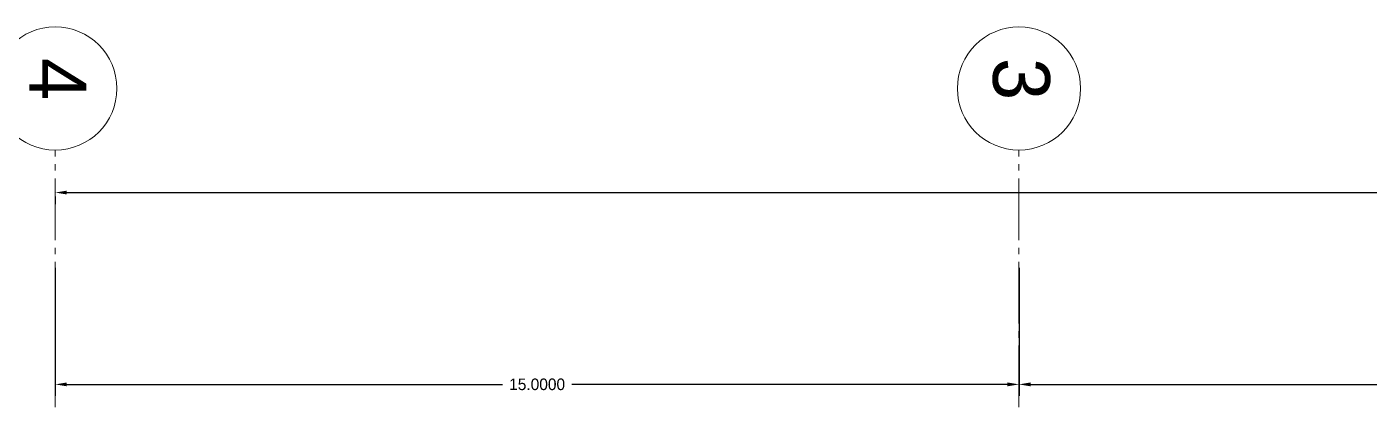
# Model space of a CAD drawing. Header units: metres. Extents: x 78 to 178, y -74 to 157.
# Drawn here: x 102.12 to 123.01, y 42.33 to 48.25 of the extents above; entities that cross this region are included whole.
import ezdxf

# ---------------------------------------------------------------- set-up
doc = ezdxf.new("R2010")
doc.units = ezdxf.units.M
doc.linetypes.add('ACAD_ISO04W100', pattern=[30, 24, -3, 0, -3])
doc.layers.add('Acotación', color=250, linetype='Continuous', lineweight=9)
doc.dimstyles.get("Standard").update_dxf_attribs({"dimtxt": 0.18, "dimasz": 0.18, "dimexe": 0.18, "dimexo": 0.0625, "dimgap": 0.09, "dimtad": 0, "dimtih": 1, "dimtoh": 1, "dimdec": 4, "dimzin": 0, "dimdsep": 46, "dimtxsty": 'Standard', "dimcen": 0.09, "dimadec": 0, "dimazin": 0, "dimtfac": 1, "dimtdec": 4, "dimtofl": 0, "dimtmove": 0, "dimatfit": 3, "dimfxl": 1, "dimtolj": 1, "dimtzin": 0, "dimarcsym": 0})

# ---------------------------------------------------------------- blocks, each defined once
blk = doc.blocks.new('*D150')
at = {"layer": 'Acotación', "color": 0, "lineweight": -2, "transparency": 16777216}
for p, q in [((117.558, 44.503), (117.558, 42.508)), ((132.558, 44.503), (132.558, 42.508)), ((117.738, 42.688), (124.518, 42.688)), ((132.378, 42.688), (125.598, 42.688))]:
    blk.add_line(p, q, dxfattribs=at)
at = {"layer": 'Acotación', "color": 0, "transparency": 16777216}
for points in [[(117.738, 42.718), (117.738, 42.658), (117.558, 42.688)], [(132.378, 42.718), (132.378, 42.658), (132.558, 42.688)]]:
    blk.add_solid(points, dxfattribs=at)
at = {"layer": 'Defpoints', "color": 0, "transparency": 16777216}
for p in [(117.558, 44.566), (132.558, 44.566), (117.558, 42.688)]:
    blk.add_point(p, dxfattribs=at)
at = {"layer": 'Acotación', "color": 0, "transparency": 16777216, "insert": (125.058, 42.688), "char_height": 0.18, "attachment_point": 5}
blk.add_mtext('\\A1;15.0000', dxfattribs=at)
blk = doc.blocks.new('*D151')
at = {"layer": 'Acotación', "color": 0, "lineweight": -2, "transparency": 16777216}
for p, q in [((102.558, 44.503), (102.558, 42.508)), ((117.558, 44.503), (117.558, 42.508)), ((102.738, 42.688), (109.518, 42.688)), ((117.378, 42.688), (110.598, 42.688))]:
    blk.add_line(p, q, dxfattribs=at)
at = {"layer": 'Acotación', "color": 0, "transparency": 16777216}
for points in [[(102.738, 42.718), (102.738, 42.658), (102.558, 42.688)], [(117.378, 42.718), (117.378, 42.658), (117.558, 42.688)]]:
    blk.add_solid(points, dxfattribs=at)
at = {"layer": 'Defpoints', "color": 0, "transparency": 16777216}
for p in [(102.558, 44.566), (117.558, 44.566), (102.558, 42.688)]:
    blk.add_point(p, dxfattribs=at)
at = {"layer": 'Acotación', "color": 0, "transparency": 16777216, "insert": (110.058, 42.688), "char_height": 0.18, "attachment_point": 5}
blk.add_mtext('\\A1;15.0000', dxfattribs=at)
blk = doc.blocks.new('*D152')
at = {"layer": 'Acotación', "color": 0, "lineweight": -2, "transparency": 16777216}
for p, q in [((102.558, 45.61), (102.558, 45.493)), ((102.738, 45.673), (124.488, 45.673)), ((147.378, 45.673), (125.628, 45.673)), ((147.558, 45.61), (147.558, 45.493))]:
    blk.add_line(p, q, dxfattribs=at)
at = {"layer": 'Acotación', "color": 0, "transparency": 16777216}
for points in [[(102.738, 45.703), (102.738, 45.643), (102.558, 45.673)], [(147.378, 45.703), (147.378, 45.643), (147.558, 45.673)]]:
    blk.add_solid(points, dxfattribs=at)
at = {"layer": 'Defpoints', "color": 0, "transparency": 16777216}
for p in [(102.558, 45.673), (102.558, 45.673), (147.558, 45.673)]:
    blk.add_point(p, dxfattribs=at)
at = {"layer": 'Acotación', "color": 0, "transparency": 16777216, "insert": (125.058, 45.673), "char_height": 0.18, "attachment_point": 5}
blk.add_mtext('\\A1;45.0000', dxfattribs=at)

msp = doc.modelspace()

# ---------------------------------------------------------------- linework, layer by layer
at = {"layer": 'Acotación', "linetype": 'ACAD_ISO04W100', "ltscale": 0.04}
for p, q in [((102.55784, 42.33367), (102.55784, 46.33367)), ((117.55784, 42.33367), (117.55784, 46.33367))]:
    msp.add_line(p, q, dxfattribs=at)
at = {"layer": 'Acotación'}
for centre in [(102.55784, 47.2926), (117.55784, 47.2926)]:
    msp.add_circle(centre, 0.95893, dxfattribs=at)

# ---------------------------------------------------------------- texts
at = {"layer": 'Acotación', "char_height": 0.8858, "attachment_point": 1, "rotation": 270}
for s, insert in [('4', (103.03937, 47.76872)), ('3', (118.03937, 47.76872))]:
    msp.add_mtext_dynamic_manual_height_columns(s, width=0.6267063, gutter_width=4.42902, heights=[0], dxfattribs=dict(at, insert=insert))

# ---------------------------------------------------------------- dimensions: what is measured, and where the dimension line sits
at = {"layer": 'Acotación'}
for base, p1, p2, picture, middle in [((102.55784, 45.67279), (147.55784, 45.67279), (102.55784, 45.67279), '*D152', (125.05784, 45.67279)), ((102.55784, 42.68765), (117.55784, 44.56557), (102.55784, 44.56557), '*D151', (110.05784, 42.68765)), ((117.55784, 42.68765), (132.55784, 44.56557), (117.55784, 44.56557), '*D150', (125.05784, 42.68765))]:
    dim = msp.add_linear_dim(base=base, p1=p1, p2=p2, dimstyle='Standard', dxfattribs=at)
    dim.commit()
    dim.dimension.update_dxf_attribs({"geometry": picture, "text_midpoint": middle})

doc.saveas('drawing.dxf')
